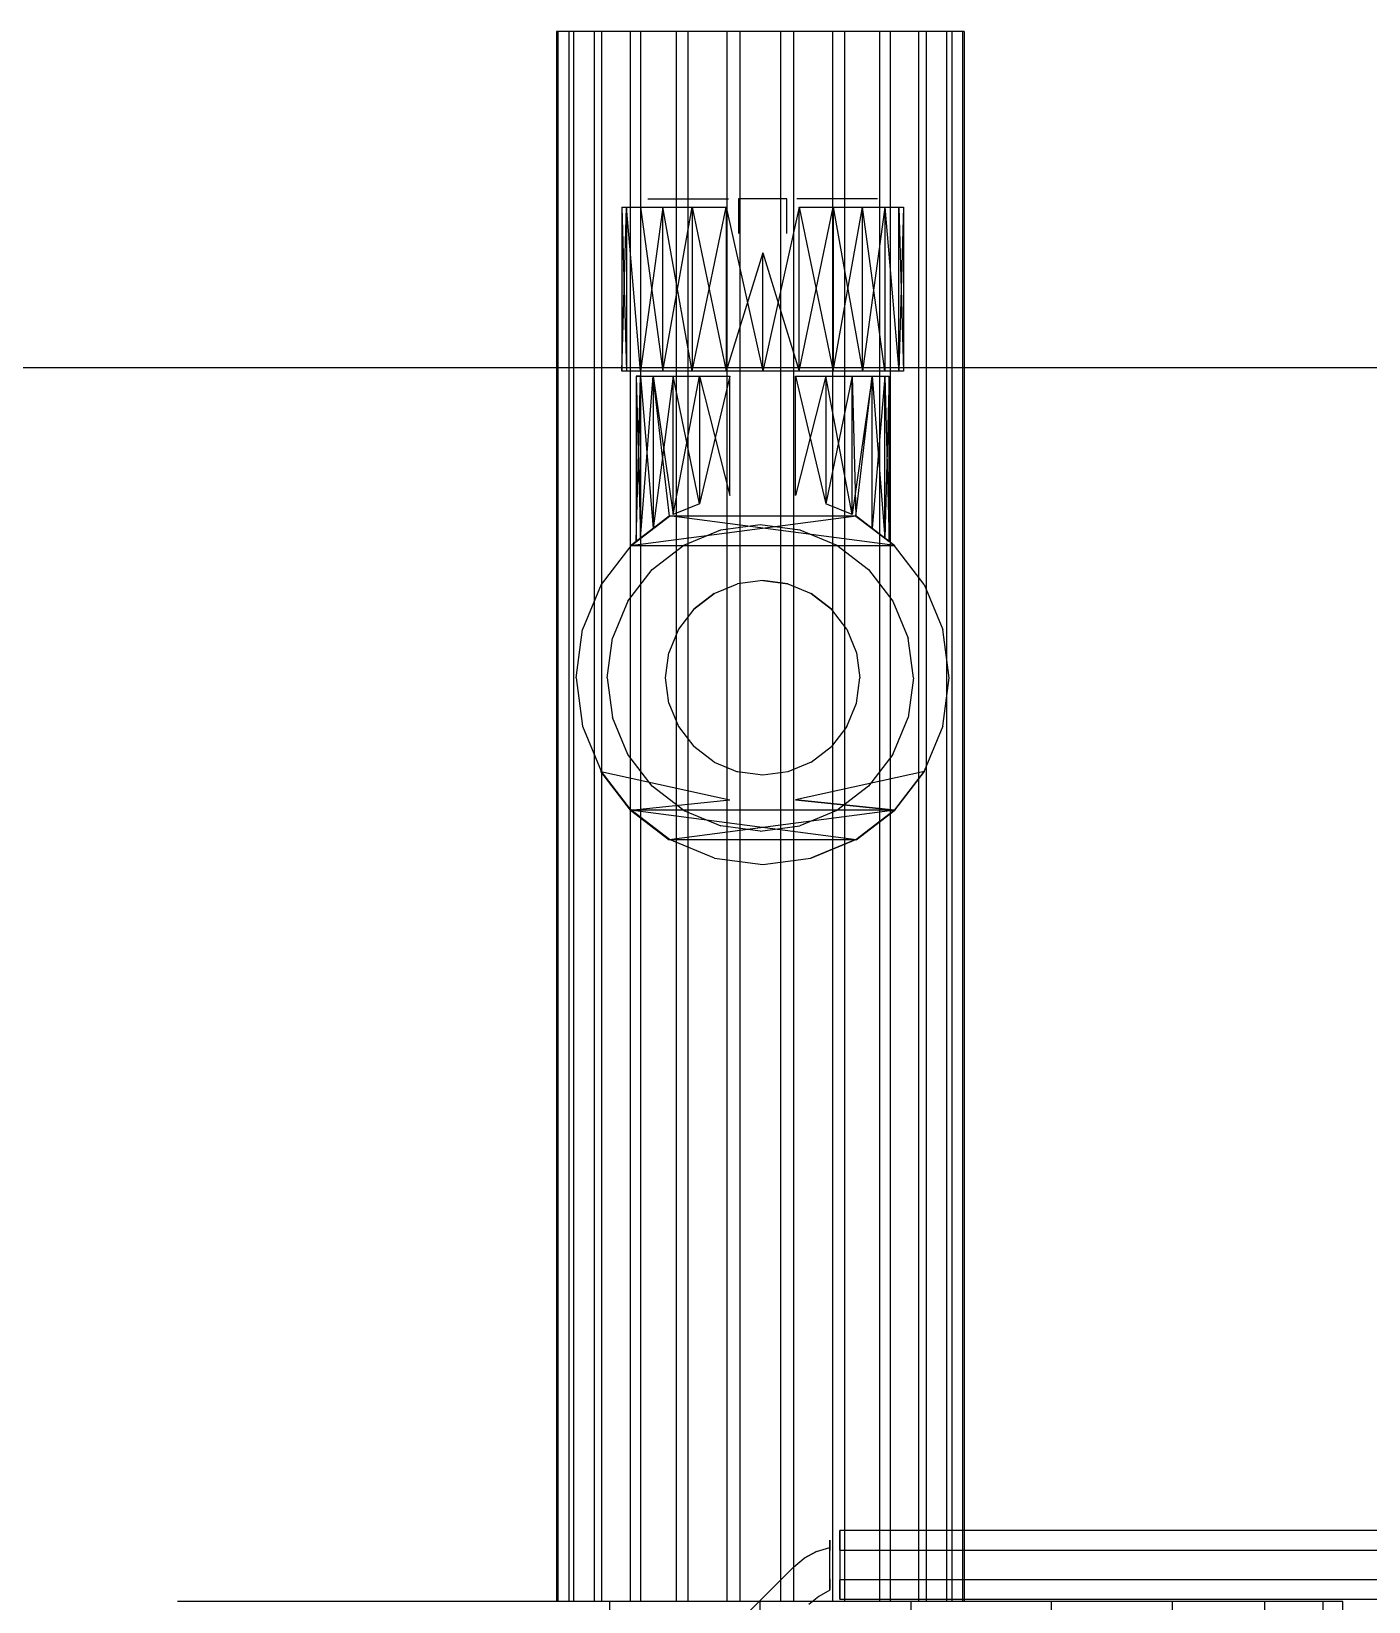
# Model space of a CAD drawing. Header units: inches. Extents: x 0 to 54693, y 0 to 31146.
# Drawn here: x 13207.5 to 13277.4, y 14753.9 to 14835.9 of the extents above; entities that cross this region are included whole.
import ezdxf

# ---------------------------------------------------------------- set-up
doc = ezdxf.new("R2010")
doc.units = ezdxf.units.IN
doc.header["$MEASUREMENT"] = 0
doc.layers.add('Added', color=3, linetype='Continuous')

msp = doc.modelspace()

# ---------------------------------------------------------------- linework, layer by layer
at = {"layer": 'Added', "linetype": 'Continuous', "lineweight": -2, "ltscale": 0.18}
for p, q in [((13256.277, 14835.881), (13234.982, 14835.881)), ((13234.982, 14835.881), (13234.982, 14753.881)), ((13234.982, 14835.881), (13235.07, 14835.881)), ((13235.07, 14753.881), (13235.07, 14835.881)), ((13235.619, 14835.881), (13235.619, 14753.881)), ((13235.878, 14753.881), (13235.878, 14835.881)), ((13236.939, 14835.881), (13236.939, 14753.881)), ((13237.351, 14753.881), (13237.351, 14835.881)), ((13238.85, 14753.881), (13238.85, 14835.881)), ((13239.387, 14753.881), (13239.387, 14835.881)), ((13241.224, 14835.881), (13241.224, 14753.881)), ((13241.849, 14835.881), (13241.849, 14753.881)), ((13243.898, 14753.881), (13243.898, 14835.881)), ((13244.569, 14753.881), (13244.569, 14835.881)), ((13246.69, 14835.881), (13246.69, 14753.881)), ((13247.361, 14835.881), (13247.361, 14753.881)), ((13249.409, 14835.881), (13249.409, 14753.881)), ((13250.034, 14835.881), (13250.034, 14753.881)), ((13251.871, 14753.881), (13251.871, 14835.881)), ((13252.408, 14835.881), (13252.408, 14753.881)), ((13253.908, 14753.881), (13253.908, 14835.881)), ((13254.32, 14753.881), (13254.32, 14835.881)), ((13255.38, 14753.881), (13255.38, 14835.881)), ((13255.639, 14835.881), (13255.639, 14753.881)), ((13256.188, 14835.881), (13256.188, 14753.881)), ((13256.277, 14835.881), (13256.277, 14753.881)), ((13238.387, 14826.7), (13238.638, 14818.138)), ((13238.387, 14826.7), (13238.387, 14818.138)), ((13238.387, 14826.7), (13243.846, 14826.7)), ((13238.387, 14818.138), (13238.638, 14826.7)), ((13238.638, 14826.7), (13238.638, 14818.138)), ((13239.374, 14818.138), (13238.638, 14826.7)), ((13239.374, 14826.7), (13240.544, 14818.138)), ((13240.544, 14826.7), (13239.374, 14818.138)), ((13239.374, 14826.7), (13239.374, 14818.138)), ((13239.755, 14827.141), (13243.96, 14827.141)), ((13240.544, 14818.138), (13242.07, 14826.7)), ((13240.544, 14818.138), (13240.544, 14826.7)), ((13242.07, 14818.138), (13240.544, 14826.7)), ((13242.07, 14826.7), (13243.846, 14818.138)), ((13242.07, 14818.138), (13243.846, 14826.7)), ((13242.07, 14826.7), (13242.07, 14818.138)), ((13243.846, 14826.7), (13245.753, 14818.138)), ((13243.846, 14826.7), (13243.846, 14818.138)), ((13247.023, 14827.141), (13244.483, 14827.141)), ((13244.483, 14827.141), (13244.483, 14825.332)), ((13247.659, 14826.7), (13245.753, 14818.138)), ((13247.023, 14825.332), (13247.023, 14827.141)), ((13251.751, 14827.141), (13247.545, 14827.141)), ((13247.659, 14826.7), (13249.436, 14818.138)), ((13247.659, 14818.138), (13249.436, 14826.7)), ((13247.659, 14818.138), (13247.659, 14826.7)), ((13247.659, 14826.7), (13253.119, 14826.7)), ((13249.436, 14818.138), (13250.961, 14826.7)), ((13249.436, 14826.7), (13250.961, 14818.138)), ((13249.436, 14826.7), (13249.436, 14818.138)), ((13252.132, 14826.7), (13250.961, 14818.138)), ((13250.961, 14818.138), (13250.961, 14826.7)), ((13252.132, 14818.138), (13250.961, 14826.7)), ((13252.132, 14826.7), (13252.868, 14818.138)), ((13252.132, 14826.7), (13252.132, 14818.138)), ((13252.868, 14826.7), (13253.119, 14818.138)), ((13252.868, 14818.138), (13252.868, 14826.7)), ((13253.119, 14826.7), (13252.868, 14818.138)), ((13253.119, 14826.7), (13253.119, 14818.138)), ((13245.753, 14824.311), (13243.846, 14818.138)), ((13245.753, 14818.138), (13245.753, 14824.311)), ((13245.753, 14824.311), (13247.659, 14818.138)), ((8565.312, 14818.325), (14228.23, 14818.325)), ((13253.119, 14818.138), (13238.387, 14818.138)), ((13239.149, 14817.874), (13239.149, 14809.237)), ((13239.374, 14817.874), (13239.149, 14817.874)), ((13239.149, 14817.874), (13239.374, 14809.41)), ((13239.149, 14817.874), (13244.043, 14817.874)), ((13239.149, 14809.237), (13239.374, 14817.874)), ((13239.374, 14817.874), (13240.033, 14809.916)), ((13239.374, 14809.41), (13239.374, 14817.874)), ((13239.374, 14809.41), (13240.033, 14817.874)), ((13240.033, 14817.874), (13241.083, 14810.649)), ((13240.878, 14810.564), (13240.033, 14817.874)), ((13241.083, 14817.874), (13240.033, 14809.916)), ((13240.033, 14817.874), (13240.033, 14809.916)), ((13241.083, 14810.649), (13242.451, 14817.874)), ((13241.083, 14810.649), (13241.083, 14817.874)), ((13242.451, 14811.215), (13241.083, 14817.874)), ((13242.451, 14817.874), (13242.451, 14811.215)), ((13244.043, 14817.874), (13242.451, 14811.215)), ((13242.451, 14817.874), (13244.043, 14811.645)), ((13244.043, 14811.645), (13244.043, 14817.874)), ((13247.462, 14817.874), (13249.055, 14811.215)), ((13249.055, 14817.874), (13247.462, 14811.645)), ((13247.462, 14811.645), (13247.462, 14817.874)), ((13247.462, 14817.874), (13252.357, 14817.874)), ((13250.422, 14817.874), (13249.055, 14811.215)), ((13249.055, 14817.874), (13249.055, 14811.215)), ((13250.422, 14810.649), (13249.055, 14817.874)), ((13250.422, 14817.874), (13250.627, 14810.564)), ((13251.472, 14817.874), (13250.422, 14810.649)), ((13250.422, 14810.649), (13250.422, 14817.874)), ((13250.627, 14810.564), (13251.472, 14817.874)), ((13251.472, 14817.874), (13252.132, 14809.41)), ((13252.132, 14817.874), (13251.472, 14809.916)), ((13251.472, 14809.916), (13251.472, 14817.874)), ((13252.132, 14809.41), (13252.132, 14817.874)), ((13252.132, 14817.874), (13252.357, 14809.237)), ((13252.357, 14817.874), (13252.132, 14809.41)), ((13252.357, 14809.237), (13252.357, 14817.874)), ((13242.451, 14811.215), (13241.083, 14810.649)), ((13250.422, 14810.649), (13249.055, 14811.215)), ((13238.847, 14809.027), (13240.87, 14810.579)), ((13238.847, 14809.027), (13250.636, 14810.579)), ((13238.859, 14809.015), (13240.878, 14810.564)), ((13240.878, 14810.564), (13239.374, 14809.41)), ((13240.033, 14809.916), (13240.878, 14810.564)), ((13240.87, 14810.579), (13250.636, 14810.579)), ((13252.658, 14809.027), (13240.87, 14810.579)), ((13243.559, 14809.849), (13245.629, 14810.122)), ((13245.629, 14810.122), (13247.7, 14809.849)), ((13250.627, 14810.564), (13251.472, 14809.916)), ((13250.636, 14810.579), (13252.658, 14809.027)), ((13238.859, 14809.015), (13239.374, 14809.41)), ((13239.374, 14809.41), (13238.859, 14809.015)), ((13239.374, 14809.41), (13239.149, 14809.237)), ((13239.374, 14809.41), (13240.033, 14809.916)), ((13241.629, 14809.05), (13243.559, 14809.849)), ((13247.7, 14809.849), (13249.629, 14809.05)), ((13251.472, 14809.916), (13252.132, 14809.41)), ((13252.132, 14809.41), (13252.357, 14809.237)), ((13252.357, 14809.237), (13252.132, 14809.41)), ((13238.859, 14809.015), (13237.31, 14806.996)), ((13238.847, 14809.027), (13252.658, 14809.027)), ((13239.972, 14807.778), (13241.629, 14809.05)), ((13249.629, 14809.05), (13251.286, 14807.778)), ((13254.195, 14806.996), (13252.646, 14809.015)), ((13238.701, 14806.122), (13239.972, 14807.778)), ((13251.286, 14807.778), (13252.558, 14806.122)), ((13237.31, 14806.996), (13236.336, 14804.645)), ((13243.213, 14806.521), (13244.438, 14807.028)), ((13245.753, 14807.202), (13244.438, 14807.028)), ((13247.068, 14807.028), (13245.753, 14807.202)), ((13245.753, 14807.202), (13247.068, 14807.028)), ((13247.068, 14807.028), (13248.293, 14806.521)), ((13247.068, 14807.028), (13248.293, 14806.521)), ((13254.195, 14806.996), (13255.169, 14804.645)), ((13238.701, 14806.122), (13237.902, 14804.192)), ((13242.161, 14805.714), (13243.213, 14806.521)), ((13243.213, 14806.521), (13242.161, 14805.714)), ((13248.293, 14806.521), (13249.345, 14805.714)), ((13249.345, 14805.714), (13248.293, 14806.521)), ((13252.558, 14806.122), (13253.357, 14804.192)), ((13242.161, 14805.714), (13241.353, 14804.662)), ((13250.152, 14804.662), (13249.345, 14805.714)), ((13236.004, 14802.122), (13236.336, 14804.645)), ((13241.353, 14804.662), (13240.846, 14803.436)), ((13250.152, 14804.662), (13250.66, 14803.436)), ((13255.501, 14802.122), (13255.169, 14804.645)), ((13237.629, 14802.122), (13237.902, 14804.192)), ((13253.629, 14802.122), (13253.357, 14804.192)), ((13240.673, 14802.122), (13240.846, 14803.436)), ((13250.66, 14803.436), (13250.833, 14802.122)), ((13236.004, 14802.122), (13236.336, 14799.598)), ((13237.629, 14802.122), (13237.902, 14800.051)), ((13240.846, 14800.807), (13240.673, 14802.122)), ((13250.66, 14800.807), (13250.833, 14802.122)), ((13253.629, 14802.122), (13253.357, 14800.051)), ((13255.169, 14799.598), (13255.501, 14802.122)), ((13240.846, 14800.807), (13241.353, 14799.582)), ((13250.152, 14799.582), (13250.66, 14800.807)), ((13236.336, 14799.598), (13237.31, 14797.247)), ((13238.701, 14798.122), (13237.902, 14800.051)), ((13241.353, 14799.582), (13242.161, 14798.529)), ((13241.353, 14799.582), (13242.161, 14798.529)), ((13250.152, 14799.582), (13249.345, 14798.529)), ((13252.558, 14798.122), (13253.357, 14800.051)), ((13255.169, 14799.598), (13254.195, 14797.247)), ((13239.972, 14796.465), (13238.701, 14798.122)), ((13243.213, 14797.722), (13242.161, 14798.529)), ((13243.213, 14797.722), (13244.438, 14797.215)), ((13248.293, 14797.722), (13247.068, 14797.215)), ((13248.293, 14797.722), (13249.345, 14798.529)), ((13252.558, 14798.122), (13251.286, 14796.465)), ((13237.295, 14797.239), (13244.043, 14795.743)), ((13238.847, 14795.216), (13237.295, 14797.239)), ((13238.859, 14795.228), (13237.31, 14797.247)), ((13245.753, 14797.042), (13244.438, 14797.215)), ((13247.068, 14797.215), (13245.753, 14797.042)), ((13247.068, 14797.215), (13245.753, 14797.042)), ((13254.21, 14797.239), (13247.462, 14795.743)), ((13254.195, 14797.247), (13252.646, 14795.228)), ((13252.658, 14795.216), (13254.21, 14797.239)), ((13241.629, 14795.193), (13239.972, 14796.465)), ((13251.286, 14796.465), (13249.629, 14795.193)), ((13238.847, 14795.216), (13244.043, 14795.743)), ((13252.658, 14795.216), (13247.462, 14795.743)), ((13247.462, 14795.743), (13252.658, 14795.216)), ((13250.636, 14793.664), (13238.847, 14795.216)), ((13252.658, 14795.216), (13238.847, 14795.216)), ((13238.847, 14795.216), (13240.87, 14793.664)), ((13240.878, 14793.679), (13238.859, 14795.228)), ((13252.658, 14795.216), (13240.87, 14793.664)), ((13241.629, 14795.193), (13243.559, 14794.394)), ((13249.629, 14795.193), (13247.7, 14794.394)), ((13250.627, 14793.679), (13252.646, 14795.228)), ((13250.636, 14793.664), (13252.658, 14795.216)), ((13250.636, 14793.664), (13240.87, 14793.664)), ((13243.23, 14792.705), (13240.878, 14793.679)), ((13245.629, 14794.122), (13243.559, 14794.394)), ((13245.629, 14794.122), (13247.7, 14794.394)), ((13248.276, 14792.705), (13250.627, 14793.679)), ((13250.627, 14793.679), (13248.276, 14792.705)), ((13243.23, 14792.705), (13245.753, 14792.373)), ((13245.753, 14792.373), (13248.276, 14792.705)), ((13286.559, 14757.594), (13249.78, 14757.594)), ((13249.78, 14757.582), (13249.78, 14757.594)), ((13249.78, 14757.594), (13249.78, 14757.582)), ((13249.78, 14757.544), (13249.78, 14757.582)), ((13249.78, 14757.582), (13249.78, 14757.544)), ((13249.78, 14757.483), (13249.78, 14757.544)), ((13249.78, 14757.544), (13249.78, 14757.483)), ((13249.27, 14757.077), (13249.27, 14757.085)), ((13249.27, 14757.085), (13249.27, 14757.077)), ((13249.27, 14757.058), (13249.27, 14757.077)), ((13249.27, 14757.077), (13249.27, 14757.058)), ((13249.27, 14757.028), (13249.27, 14757.058)), ((13249.27, 14757.058), (13249.27, 14757.028)), ((13249.27, 14756.986), (13249.27, 14757.028)), ((13249.27, 14757.028), (13249.27, 14756.986)), ((13249.27, 14756.934), (13249.27, 14756.986)), ((13249.27, 14756.986), (13249.27, 14756.934)), ((13249.27, 14756.874), (13249.27, 14756.934)), ((13249.27, 14756.934), (13249.27, 14756.874)), ((13249.27, 14756.806), (13249.27, 14756.874)), ((13249.27, 14756.874), (13249.27, 14756.806)), ((13249.27, 14756.732), (13249.27, 14756.806)), ((13249.27, 14756.806), (13249.27, 14756.732)), ((13249.27, 14756.654), (13249.27, 14756.732)), ((13249.27, 14756.732), (13249.27, 14756.654)), ((13249.78, 14757.4), (13249.78, 14757.483)), ((13249.78, 14757.483), (13249.78, 14757.4)), ((13249.78, 14757.296), (13249.78, 14757.4)), ((13249.78, 14757.4), (13249.78, 14757.296)), ((13249.78, 14757.174), (13249.78, 14757.296)), ((13249.78, 14757.296), (13249.78, 14757.174)), ((13249.78, 14757.174), (13249.78, 14757.038)), ((13249.78, 14757.038), (13249.78, 14757.174)), ((13249.78, 14757.038), (13249.78, 14756.89)), ((13249.78, 14756.89), (13249.78, 14757.038)), ((13249.78, 14756.89), (13249.78, 14756.734)), ((13249.78, 14756.734), (13249.78, 14756.89)), ((13249.78, 14756.734), (13249.78, 14756.575)), ((13249.78, 14756.575), (13249.78, 14756.734)), ((13247.36, 14755.68), (13247.926, 14756.144)), ((13248.57, 14756.49), (13247.926, 14756.144)), ((13247.926, 14756.144), (13248.57, 14756.49)), ((13248.57, 14756.49), (13249.27, 14756.704)), ((13249.27, 14754.484), (13249.27, 14756.704)), ((13249.27, 14756.555), (13249.27, 14756.654)), ((13249.27, 14756.654), (13249.27, 14756.555)), ((13249.78, 14756.575), (13249.78, 14755.025)), ((13249.78, 14756.575), (13286.626, 14756.575)), ((13247.36, 14755.68), (13236.064, 14744.383)), ((13249.27, 14754.484), (13248.686, 14754.153)), ((13249.27, 14754.946), (13249.27, 14755.045)), ((13249.27, 14755.045), (13249.27, 14754.946)), ((13249.27, 14754.868), (13249.27, 14754.946)), ((13249.27, 14754.946), (13249.27, 14754.868)), ((13249.27, 14754.795), (13249.27, 14754.868)), ((13249.27, 14754.868), (13249.27, 14754.795)), ((13249.27, 14754.795), (13249.27, 14754.727)), ((13249.27, 14754.727), (13249.27, 14754.795)), ((13249.27, 14754.727), (13249.27, 14754.666)), ((13249.27, 14754.666), (13249.27, 14754.727)), ((13249.27, 14754.666), (13249.27, 14754.614)), ((13249.27, 14754.614), (13249.27, 14754.666)), ((13249.27, 14754.614), (13249.27, 14754.572)), ((13249.27, 14754.572), (13249.27, 14754.614)), ((13249.27, 14754.572), (13249.27, 14754.542)), ((13249.27, 14754.542), (13249.27, 14754.572)), ((13249.27, 14754.542), (13249.27, 14754.523)), ((13249.27, 14754.523), (13249.27, 14754.542)), ((13249.27, 14754.523), (13249.27, 14754.515)), ((13249.27, 14754.515), (13249.27, 14754.523)), ((13286.626, 14755.025), (13249.78, 14755.025)), ((13249.78, 14755.025), (13249.78, 14754.866)), ((13249.78, 14754.866), (13249.78, 14755.025)), ((13249.78, 14754.866), (13249.78, 14754.71)), ((13249.78, 14754.71), (13249.78, 14754.866)), ((13249.78, 14754.71), (13249.78, 14754.562)), ((13249.78, 14754.562), (13249.78, 14754.71)), ((13249.78, 14754.562), (13249.78, 14754.426)), ((13249.78, 14754.426), (13249.78, 14754.562)), ((13249.78, 14754.426), (13249.78, 14754.304)), ((13249.78, 14754.304), (13249.78, 14754.426)), ((13249.78, 14754.304), (13249.78, 14754.2)), ((13249.78, 14754.2), (13249.78, 14754.304)), ((13276.076, 14753.881), (13215.182, 14753.881)), ((13235.07, 14753.881), (13234.982, 14753.881)), ((13237.749, 14753.881), (13237.749, 14750.881)), ((13245.629, 14750.881), (13245.629, 14753.881)), ((13248.686, 14754.153), (13248.171, 14753.722)), ((13249.78, 14754.2), (13249.78, 14754.117)), ((13249.78, 14754.117), (13249.78, 14754.2)), ((13249.78, 14754.117), (13249.78, 14754.056)), ((13249.78, 14754.056), (13249.78, 14754.117)), ((13249.78, 14754.056), (13249.78, 14754.018)), ((13249.78, 14754.018), (13249.78, 14754.056)), ((13249.78, 14754.018), (13249.78, 14754.006)), ((13249.78, 14754.006), (13249.78, 14754.018)), ((13249.78, 14754.006), (13286.559, 14754.006)), ((13253.51, 14750.881), (13253.51, 14753.881)), ((13260.853, 14750.881), (13260.853, 14753.881)), ((13267.159, 14750.881), (13267.159, 14753.881)), ((13271.997, 14750.881), (13271.997, 14753.881)), ((13275.039, 14750.881), (13275.039, 14753.881)), ((13276.076, 14750.881), (13276.076, 14753.881))]:
    msp.add_line(p, q, dxfattribs=at)

doc.saveas('drawing.dxf')
